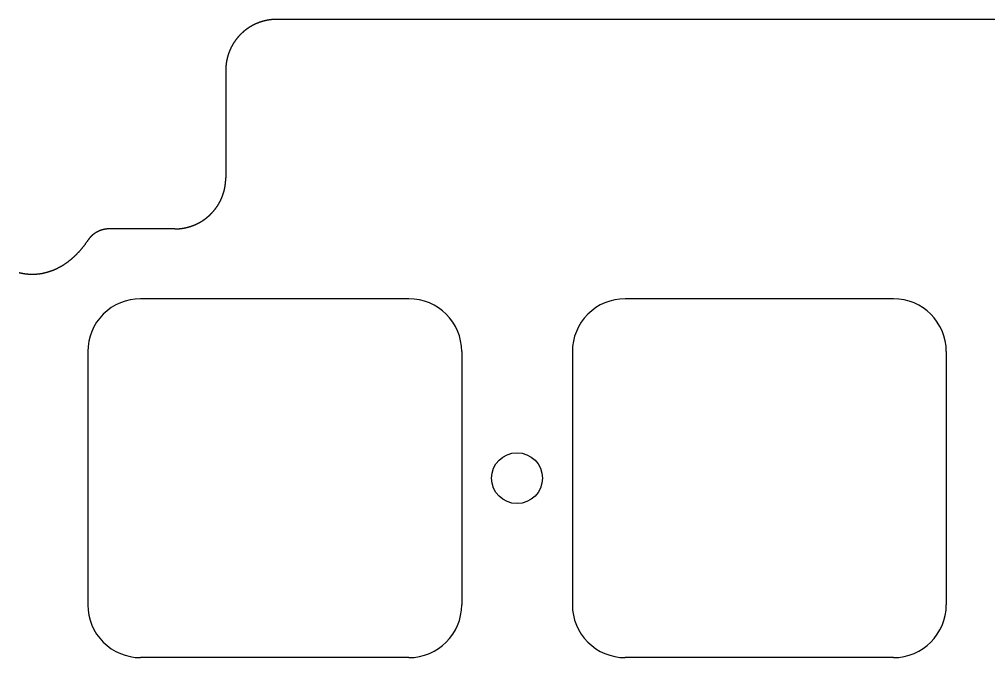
# Model space of a CAD drawing. Header units: millimetres. Extents: x -10 to 277, y -95 to 18.
# Drawn here: x 47.11 to 85.21, y -7.05 to 18.03 of the extents above; entities that cross this region are included whole.
import ezdxf

# ---------------------------------------------------------------- set-up
doc = ezdxf.new("R2010")
doc.units = ezdxf.units.MM
doc.header["$MEASUREMENT"] = 0
doc.layers.add('Edge.Cuts', color=53, linetype='CONTINUOUS')

msp = doc.modelspace()

# ---------------------------------------------------------------- linework, layer by layer
at = {"layer": 'Edge.Cuts', "linetype": 'Continuous'}
for p, q in [((56.555294, 17.910535), (56.543387, 17.906261)), ((56.567227, 17.914734), (56.555294, 17.910535)), ((56.579186, 17.918857), (56.567227, 17.914734)), ((56.591171, 17.922904), (56.579186, 17.918857)), ((56.603181, 17.926875), (56.591171, 17.922904)), ((56.615215, 17.930771), (56.603181, 17.926875)), ((56.627274, 17.93459), (56.615215, 17.930771)), ((56.639356, 17.938332), (56.627274, 17.93459)), ((56.651462, 17.941998), (56.639356, 17.938332)), ((56.66359, 17.945587), (56.651462, 17.941998)), ((56.675741, 17.9491), (56.66359, 17.945587)), ((56.687913, 17.952535), (56.675741, 17.9491)), ((56.700106, 17.955894), (56.687913, 17.952535)), ((56.71232, 17.959175), (56.700106, 17.955894)), ((56.724554, 17.962379), (56.71232, 17.959175)), ((56.736809, 17.965505), (56.724554, 17.962379)), ((56.749082, 17.968553), (56.736809, 17.965505)), ((56.761374, 17.971524), (56.749082, 17.968553)), ((56.773684, 17.974417), (56.761374, 17.971524)), ((56.786012, 17.977232), (56.773684, 17.974417)), ((56.798358, 17.979969), (56.786012, 17.977232)), ((56.81072, 17.982628), (56.798358, 17.979969)), ((56.823098, 17.985208), (56.81072, 17.982628)), ((56.835493, 17.98771), (56.823098, 17.985208)), ((56.847902, 17.990134), (56.835493, 17.98771)), ((56.860327, 17.992479), (56.847902, 17.990134)), ((56.872766, 17.994745), (56.860327, 17.992479)), ((56.885219, 17.996933), (56.872766, 17.994745)), ((56.897685, 17.999041), (56.885219, 17.996933)), ((56.910164, 18.001071), (56.897685, 17.999041)), ((56.922656, 18.003022), (56.910164, 18.001071)), ((56.93516, 18.004894), (56.922656, 18.003022)), ((56.947675, 18.006686), (56.93516, 18.004894)), ((56.960202, 18.0084), (56.947675, 18.006686)), ((56.972739, 18.010034), (56.960202, 18.0084)), ((56.985286, 18.011589), (56.972739, 18.010034)), ((56.997843, 18.013064), (56.985286, 18.011589)), ((57.010408, 18.01446), (56.997843, 18.013064)), ((57.022983, 18.015777), (57.010408, 18.01446)), ((57.035566, 18.017014), (57.022983, 18.015777)), ((57.048157, 18.018171), (57.035566, 18.017014)), ((57.060755, 18.019249), (57.048157, 18.018171)), ((57.07336, 18.020247), (57.060755, 18.019249)), ((57.085972, 18.021166), (57.07336, 18.020247)), ((57.09859, 18.022004), (57.085972, 18.021166)), ((57.111213, 18.022763), (57.09859, 18.022004)), ((57.123841, 18.023442), (57.111213, 18.022763)), ((57.136474, 18.024042), (57.123841, 18.023442)), ((57.149111, 18.024561), (57.136474, 18.024042)), ((57.161752, 18.025001), (57.149111, 18.024561)), ((57.174397, 18.02536), (57.161752, 18.025001)), ((57.187044, 18.02564), (57.174397, 18.02536)), ((57.199694, 18.02584), (57.187044, 18.02564)), ((57.212346, 18.02596), (57.199694, 18.02584)), ((57.225, 18.026), (57.212346, 18.02596)), ((209.475, 18.026), (57.225, 18.026)), ((55.904799, 17.528335), (55.900054, 17.524151)), ((55.909558, 17.532504), (55.904799, 17.528335)), ((55.914329, 17.536657), (55.909558, 17.532504)), ((55.919114, 17.540796), (55.914329, 17.536657)), ((55.923911, 17.544918), (55.919114, 17.540796)), ((55.928722, 17.549027), (55.923911, 17.544918)), ((55.933545, 17.553119), (55.928722, 17.549027)), ((55.938382, 17.557196), (55.933545, 17.553119)), ((55.94323, 17.561258), (55.938382, 17.557196)), ((55.948093, 17.565304), (55.94323, 17.561258)), ((55.952966, 17.569335), (55.948093, 17.565304)), ((55.957854, 17.573351), (55.952966, 17.569335)), ((55.962753, 17.57735), (55.957854, 17.573351)), ((55.967666, 17.581335), (55.962753, 17.57735)), ((55.97259, 17.585303), (55.967666, 17.581335)), ((55.977528, 17.589256), (55.97259, 17.585303)), ((55.982477, 17.593193), (55.977528, 17.589256)), ((55.98744, 17.597115), (55.982477, 17.593193)), ((55.992414, 17.601021), (55.98744, 17.597115)), ((55.997401, 17.604911), (55.992414, 17.601021)), ((56.002399, 17.608785), (55.997401, 17.604911)), ((56.007411, 17.612644), (56.002399, 17.608785)), ((56.012434, 17.616486), (56.007411, 17.612644)), ((56.017469, 17.620313), (56.012434, 17.616486)), ((56.022516, 17.624123), (56.017469, 17.620313)), ((56.027576, 17.627918), (56.022516, 17.624123)), ((56.032647, 17.631696), (56.027576, 17.627918)), ((56.037731, 17.635459), (56.032647, 17.631696)), ((56.042826, 17.639205), (56.037731, 17.635459)), ((56.047933, 17.642936), (56.042826, 17.639205)), ((56.053052, 17.64665), (56.047933, 17.642936)), ((56.058183, 17.650348), (56.053052, 17.64665)), ((56.063324, 17.654029), (56.058183, 17.650348)), ((56.068479, 17.657695), (56.063324, 17.654029)), ((56.073644, 17.661343), (56.068479, 17.657695)), ((56.078821, 17.664976), (56.073644, 17.661343)), ((56.084009, 17.668592), (56.078821, 17.664976)), ((56.089209, 17.672192), (56.084009, 17.668592)), ((56.09442, 17.675775), (56.089209, 17.672192)), ((56.099643, 17.679343), (56.09442, 17.675775)), ((56.104876, 17.682893), (56.099643, 17.679343)), ((56.110121, 17.686427), (56.104876, 17.682893)), ((56.115377, 17.689944), (56.110121, 17.686427)), ((56.120645, 17.693444), (56.115377, 17.689944)), ((56.125923, 17.696928), (56.120645, 17.693444)), ((56.131213, 17.700396), (56.125923, 17.696928)), ((56.136513, 17.703846), (56.131213, 17.700396)), ((56.141824, 17.70728), (56.136513, 17.703846)), ((56.147146, 17.710696), (56.141824, 17.70728)), ((56.152479, 17.714097), (56.147146, 17.710696)), ((56.157822, 17.71748), (56.152479, 17.714097)), ((56.163177, 17.720846), (56.157822, 17.71748)), ((56.168542, 17.724195), (56.163177, 17.720846)), ((56.173918, 17.727528), (56.168542, 17.724195)), ((56.179304, 17.730843), (56.173918, 17.727528)), ((56.184701, 17.734142), (56.179304, 17.730843)), ((56.190107, 17.737423), (56.184701, 17.734142)), ((56.195525, 17.740687), (56.190107, 17.737423)), ((56.200953, 17.743934), (56.195525, 17.740687)), ((56.206391, 17.747164), (56.200953, 17.743934)), ((56.211839, 17.750376), (56.206391, 17.747164)), ((56.217298, 17.753572), (56.211839, 17.750376)), ((56.222766, 17.75675), (56.217298, 17.753572)), ((56.228245, 17.759911), (56.222766, 17.75675)), ((56.233733, 17.763055), (56.228245, 17.759911)), ((56.239232, 17.766181), (56.233733, 17.763055)), ((56.24474, 17.76929), (56.239232, 17.766181)), ((56.250259, 17.772381), (56.24474, 17.76929)), ((56.255787, 17.775455), (56.250259, 17.772381)), ((56.261325, 17.778512), (56.255787, 17.775455)), ((56.266872, 17.78155), (56.261325, 17.778512)), ((56.272429, 17.784572), (56.266872, 17.78155)), ((56.277996, 17.787576), (56.272429, 17.784572)), ((56.283572, 17.790562), (56.277996, 17.787576)), ((56.289157, 17.79353), (56.283572, 17.790562)), ((56.294753, 17.796482), (56.289157, 17.79353)), ((56.300357, 17.799415), (56.294753, 17.796482)), ((56.30597, 17.80233), (56.300357, 17.799415)), ((56.311593, 17.805228), (56.30597, 17.80233)), ((56.317225, 17.808108), (56.311593, 17.805228)), ((56.322866, 17.81097), (56.317225, 17.808108)), ((56.328516, 17.813815), (56.322866, 17.81097)), ((56.334175, 17.816641), (56.328516, 17.813815)), ((56.339843, 17.81945), (56.334175, 17.816641)), ((56.34552, 17.82224), (56.339843, 17.81945)), ((56.351206, 17.825013), (56.34552, 17.82224)), ((56.3569, 17.827767), (56.351206, 17.825013)), ((56.362603, 17.830504), (56.3569, 17.827767)), ((56.368315, 17.833223), (56.362603, 17.830504)), ((56.374035, 17.835923), (56.368315, 17.833223)), ((56.379764, 17.838606), (56.374035, 17.835923)), ((56.385501, 17.84127), (56.379764, 17.838606)), ((56.391247, 17.843916), (56.385501, 17.84127)), ((56.397001, 17.846544), (56.391247, 17.843916)), ((56.402763, 17.849154), (56.397001, 17.846544)), ((56.408534, 17.851746), (56.402763, 17.849154)), ((56.414312, 17.854319), (56.408534, 17.851746)), ((56.420099, 17.856874), (56.414312, 17.854319)), ((56.425894, 17.859411), (56.420099, 17.856874)), ((56.431697, 17.861929), (56.425894, 17.859411)), ((56.437508, 17.864429), (56.431697, 17.861929)), ((56.443326, 17.866911), (56.437508, 17.864429)), ((56.449153, 17.869374), (56.443326, 17.866911)), ((56.454987, 17.871819), (56.449153, 17.869374)), ((56.460829, 17.874245), (56.454987, 17.871819)), ((56.472535, 17.879042), (56.460829, 17.874245)), ((56.484272, 17.883765), (56.472535, 17.879042)), ((56.496038, 17.888414), (56.484272, 17.883765)), ((56.507833, 17.892988), (56.496038, 17.888414)), ((56.519656, 17.897487), (56.507833, 17.892988)), ((56.531508, 17.901912), (56.519656, 17.897487)), ((56.543387, 17.906261), (56.531508, 17.901912)), ((55.569494, 17.148173), (55.562433, 17.137684)), ((55.576622, 17.158617), (55.569494, 17.148173)), ((55.583816, 17.169016), (55.576622, 17.158617)), ((55.591075, 17.179368), (55.583816, 17.169016)), ((55.598399, 17.189675), (55.591075, 17.179368)), ((55.605789, 17.199935), (55.598399, 17.189675)), ((55.613243, 17.210148), (55.605789, 17.199935)), ((55.620761, 17.220313), (55.613243, 17.210148)), ((55.628344, 17.230431), (55.620761, 17.220313)), ((55.63599, 17.2405), (55.628344, 17.230431)), ((55.6437, 17.250521), (55.63599, 17.2405)), ((55.651474, 17.260493), (55.6437, 17.250521)), ((55.65931, 17.270416), (55.651474, 17.260493)), ((55.667209, 17.280289), (55.65931, 17.270416)), ((55.67517, 17.290113), (55.667209, 17.280289)), ((55.683194, 17.299885), (55.67517, 17.290113)), ((55.691279, 17.309607), (55.683194, 17.299885)), ((55.699426, 17.319278), (55.691279, 17.309607)), ((55.707634, 17.328898), (55.699426, 17.319278)), ((55.715903, 17.338466), (55.707634, 17.328898)), ((55.724232, 17.347982), (55.715903, 17.338466)), ((55.732622, 17.357445), (55.724232, 17.347982)), ((55.741072, 17.366855), (55.732622, 17.357445)), ((55.749582, 17.376213), (55.741072, 17.366855)), ((55.758151, 17.385517), (55.749582, 17.376213)), ((55.76678, 17.394767), (55.758151, 17.385517)), ((55.775467, 17.403963), (55.76678, 17.394767)), ((55.784213, 17.413104), (55.775467, 17.403963)), ((55.793018, 17.422191), (55.784213, 17.413104)), ((55.80188, 17.431223), (55.793018, 17.422191)), ((55.8108, 17.4402), (55.80188, 17.431223)), ((55.812433, 17.441831), (55.8108, 17.4402)), ((55.816923, 17.446296), (55.812433, 17.441831)), ((55.821425, 17.450746), (55.816923, 17.446296)), ((55.825942, 17.455182), (55.821425, 17.450746)), ((55.830472, 17.459602), (55.825942, 17.455182)), ((55.835016, 17.464009), (55.830472, 17.459602)), ((55.839574, 17.4684), (55.835016, 17.464009)), ((55.844146, 17.472778), (55.839574, 17.4684)), ((55.84873, 17.47714), (55.844146, 17.472778)), ((55.853329, 17.481489), (55.84873, 17.47714)), ((55.857941, 17.485821), (55.853329, 17.481489)), ((55.862567, 17.49014), (55.857941, 17.485821)), ((55.867206, 17.494443), (55.862567, 17.49014)), ((55.871859, 17.498733), (55.867206, 17.494443)), ((55.876525, 17.503006), (55.871859, 17.498733)), ((55.881204, 17.507265), (55.876525, 17.503006)), ((55.885896, 17.511509), (55.881204, 17.507265)), ((55.890603, 17.515738), (55.885896, 17.511509)), ((55.895322, 17.519952), (55.890603, 17.515738)), ((55.900054, 17.524151), (55.895322, 17.519952)), ((55.368178, 16.769089), (55.365837, 16.763213)), ((55.370538, 16.774958), (55.368178, 16.769089)), ((55.372916, 16.78082), (55.370538, 16.774958)), ((55.375313, 16.786674), (55.372916, 16.78082)), ((55.377728, 16.79252), (55.375313, 16.786674)), ((55.382614, 16.80419), (55.377728, 16.79252)), ((55.387573, 16.815829), (55.382614, 16.80419)), ((55.392606, 16.827436), (55.387573, 16.815829)), ((55.397713, 16.83901), (55.392606, 16.827436)), ((55.402892, 16.850552), (55.397713, 16.83901)), ((55.408144, 16.862061), (55.402892, 16.850552)), ((55.413469, 16.873537), (55.408144, 16.862061)), ((55.418866, 16.884978), (55.413469, 16.873537)), ((55.424335, 16.896385), (55.418866, 16.884978)), ((55.429876, 16.907757), (55.424335, 16.896385)), ((55.435489, 16.919093), (55.429876, 16.907757)), ((55.441174, 16.930394), (55.435489, 16.919093)), ((55.446929, 16.941658), (55.441174, 16.930394)), ((55.452756, 16.952885), (55.446929, 16.941658)), ((55.458653, 16.964075), (55.452756, 16.952885)), ((55.464621, 16.975228), (55.458653, 16.964075)), ((55.47066, 16.986342), (55.464621, 16.975228)), ((55.476768, 16.997417), (55.47066, 16.986342)), ((55.482946, 17.008454), (55.476768, 16.997417)), ((55.489194, 17.019451), (55.482946, 17.008454)), ((55.49551, 17.030408), (55.489194, 17.019451)), ((55.501896, 17.041324), (55.49551, 17.030408)), ((55.508351, 17.0522), (55.501896, 17.041324)), ((55.514874, 17.063034), (55.508351, 17.0522)), ((55.521466, 17.073827), (55.514874, 17.063034)), ((55.528125, 17.084578), (55.521466, 17.073827)), ((55.534852, 17.095286), (55.528125, 17.084578)), ((55.541647, 17.105951), (55.534852, 17.095286)), ((55.548509, 17.116572), (55.541647, 17.105951)), ((55.555437, 17.12715), (55.548509, 17.116572)), ((55.562433, 17.137684), (55.555437, 17.12715)), ((55.257822, 16.386884), (55.256691, 16.380661)), ((55.258973, 16.393102), (55.257822, 16.386884)), ((55.260144, 16.399317), (55.258973, 16.393102)), ((55.261334, 16.405528), (55.260144, 16.399317)), ((55.262544, 16.411735), (55.261334, 16.405528)), ((55.263774, 16.417938), (55.262544, 16.411735)), ((55.265023, 16.424138), (55.263774, 16.417938)), ((55.266292, 16.430333), (55.265023, 16.424138)), ((55.267581, 16.436525), (55.266292, 16.430333)), ((55.268889, 16.442712), (55.267581, 16.436525)), ((55.270216, 16.448896), (55.268889, 16.442712)), ((55.271564, 16.455075), (55.270216, 16.448896)), ((55.27293, 16.46125), (55.271564, 16.455075)), ((55.274317, 16.46742), (55.27293, 16.46125)), ((55.275723, 16.473587), (55.274317, 16.46742)), ((55.277148, 16.479748), (55.275723, 16.473587)), ((55.278593, 16.485906), (55.277148, 16.479748)), ((55.280057, 16.492058), (55.278593, 16.485906)), ((55.281541, 16.498207), (55.280057, 16.492058)), ((55.283044, 16.50435), (55.281541, 16.498207)), ((55.284567, 16.510489), (55.283044, 16.50435)), ((55.286109, 16.516622), (55.284567, 16.510489)), ((55.28767, 16.522751), (55.286109, 16.516622)), ((55.289251, 16.528875), (55.28767, 16.522751)), ((55.290851, 16.534995), (55.289251, 16.528875)), ((55.292471, 16.541108), (55.290851, 16.534995)), ((55.29411, 16.547217), (55.292471, 16.541108)), ((55.295768, 16.553321), (55.29411, 16.547217)), ((55.297446, 16.55942), (55.295768, 16.553321)), ((55.299142, 16.565512), (55.297446, 16.55942)), ((55.300859, 16.5716), (55.299142, 16.565512)), ((55.302594, 16.577683), (55.300859, 16.5716)), ((55.304349, 16.58376), (55.302594, 16.577683)), ((55.306122, 16.589831), (55.304349, 16.58376)), ((55.307915, 16.595897), (55.306122, 16.589831)), ((55.309728, 16.601957), (55.307915, 16.595897)), ((55.311559, 16.608011), (55.309728, 16.601957)), ((55.31341, 16.61406), (55.311559, 16.608011)), ((55.315279, 16.620103), (55.31341, 16.61406)), ((55.317168, 16.626139), (55.315279, 16.620103)), ((55.319076, 16.63217), (55.317168, 16.626139)), ((55.321003, 16.638195), (55.319076, 16.63217)), ((55.322949, 16.644214), (55.321003, 16.638195)), ((55.324914, 16.650226), (55.322949, 16.644214)), ((55.326898, 16.656232), (55.324914, 16.650226)), ((55.328901, 16.662232), (55.326898, 16.656232)), ((55.330923, 16.668226), (55.328901, 16.662232)), ((55.332964, 16.674213), (55.330923, 16.668226)), ((55.335024, 16.680194), (55.332964, 16.674213)), ((55.337102, 16.686168), (55.335024, 16.680194)), ((55.3392, 16.692136), (55.337102, 16.686168)), ((55.341316, 16.698097), (55.3392, 16.692136)), ((55.343452, 16.704052), (55.341316, 16.698097)), ((55.345606, 16.709999), (55.343452, 16.704052)), ((55.347779, 16.71594), (55.345606, 16.709999)), ((55.349971, 16.721874), (55.347779, 16.71594)), ((55.352181, 16.727801), (55.349971, 16.721874)), ((55.35441, 16.733721), (55.352181, 16.727801)), ((55.356658, 16.739633), (55.35441, 16.733721)), ((55.358925, 16.745539), (55.356658, 16.739633)), ((55.36121, 16.751438), (55.358925, 16.745539)), ((55.363514, 16.757329), (55.36121, 16.751438)), ((55.365837, 16.763213), (55.363514, 16.757329)), ((55.225001, 16.028309), (55.225, 16.026)), ((55.225, 16.026), (55.225, 11.7946)), ((55.225019, 16.03464), (55.225001, 16.028309)), ((55.225056, 16.040969), (55.225019, 16.03464)), ((55.225113, 16.047299), (55.225056, 16.040969)), ((55.225191, 16.053627), (55.225113, 16.047299)), ((55.225288, 16.059957), (55.225191, 16.053627)), ((55.225405, 16.066284), (55.225288, 16.059957)), ((55.225543, 16.072612), (55.225405, 16.066284)), ((55.2257, 16.078937), (55.225543, 16.072612)), ((55.225877, 16.085264), (55.2257, 16.078937)), ((55.226075, 16.091588), (55.225877, 16.085264)), ((55.226292, 16.097912), (55.226075, 16.091588)), ((55.226529, 16.104235), (55.226292, 16.097912)), ((55.226787, 16.110557), (55.226529, 16.104235)), ((55.227064, 16.116877), (55.226787, 16.110557)), ((55.227361, 16.123198), (55.227064, 16.116877)), ((55.227678, 16.129516), (55.227361, 16.123198)), ((55.228016, 16.135834), (55.227678, 16.129516)), ((55.228373, 16.14215), (55.228016, 16.135834)), ((55.22875, 16.148465), (55.228373, 16.14215)), ((55.229147, 16.154778), (55.22875, 16.148465)), ((55.229564, 16.161091), (55.229147, 16.154778)), ((55.230001, 16.1674), (55.229564, 16.161091)), ((55.230458, 16.17371), (55.230001, 16.1674)), ((55.230935, 16.180017), (55.230458, 16.17371)), ((55.231432, 16.186323), (55.230935, 16.180017)), ((55.231949, 16.192627), (55.231432, 16.186323)), ((55.232485, 16.19893), (55.231949, 16.192627)), ((55.233042, 16.205229), (55.232485, 16.19893)), ((55.233619, 16.211528), (55.233042, 16.205229)), ((55.234215, 16.217824), (55.233619, 16.211528)), ((55.234831, 16.224119), (55.234215, 16.217824)), ((55.235468, 16.230411), (55.234831, 16.224119)), ((55.236124, 16.236702), (55.235468, 16.230411)), ((55.2368, 16.24299), (55.236124, 16.236702)), ((55.237496, 16.249276), (55.2368, 16.24299)), ((55.238212, 16.255559), (55.237496, 16.249276)), ((55.238947, 16.261841), (55.238212, 16.255559)), ((55.239703, 16.26812), (55.238947, 16.261841)), ((55.240478, 16.274397), (55.239703, 16.26812)), ((55.241274, 16.28067), (55.240478, 16.274397)), ((55.242089, 16.286942), (55.241274, 16.28067)), ((55.242924, 16.29321), (55.242089, 16.286942)), ((55.243779, 16.299477), (55.242924, 16.29321)), ((55.244653, 16.305739), (55.243779, 16.299477)), ((55.245548, 16.312), (55.244653, 16.305739)), ((55.246462, 16.318257), (55.245548, 16.312)), ((55.247396, 16.324512), (55.246462, 16.318257)), ((55.248349, 16.330764), (55.247396, 16.324512)), ((55.249323, 16.337013), (55.248349, 16.330764)), ((55.250316, 16.343258), (55.249323, 16.337013)), ((55.251329, 16.3495), (55.250316, 16.343258)), ((55.252362, 16.355739), (55.251329, 16.3495)), ((55.253415, 16.361975), (55.252362, 16.355739)), ((55.254487, 16.368207), (55.253415, 16.361975)), ((55.255579, 16.374436), (55.254487, 16.368207)), ((55.256691, 16.380661), (55.255579, 16.374436)), ((55.191027, 11.427498), (55.192178, 11.433716)), ((55.192178, 11.433716), (55.193309, 11.439939)), ((55.193309, 11.439939), (55.194421, 11.446164)), ((55.194421, 11.446164), (55.195513, 11.452393)), ((55.195513, 11.452393), (55.196585, 11.458625)), ((55.196585, 11.458625), (55.197638, 11.464861)), ((55.197638, 11.464861), (55.198671, 11.4711)), ((55.198671, 11.4711), (55.199684, 11.477342)), ((55.199684, 11.477342), (55.200677, 11.483587)), ((55.200677, 11.483587), (55.201651, 11.489836)), ((55.201651, 11.489836), (55.202604, 11.496088)), ((55.202604, 11.496088), (55.203538, 11.502343)), ((55.203538, 11.502343), (55.204452, 11.5086)), ((55.204452, 11.5086), (55.205347, 11.514861)), ((55.205347, 11.514861), (55.206221, 11.521123)), ((55.206221, 11.521123), (55.207076, 11.52739)), ((55.207076, 11.52739), (55.207911, 11.533658)), ((55.207911, 11.533658), (55.208726, 11.53993)), ((55.208726, 11.53993), (55.209522, 11.546203)), ((55.209522, 11.546203), (55.210297, 11.55248)), ((55.210297, 11.55248), (55.211053, 11.558759)), ((55.211053, 11.558759), (55.211788, 11.565041)), ((55.211788, 11.565041), (55.212504, 11.571324)), ((55.212504, 11.571324), (55.2132, 11.57761)), ((55.2132, 11.57761), (55.213876, 11.583898)), ((55.213876, 11.583898), (55.214532, 11.590189)), ((55.214532, 11.590189), (55.215169, 11.596481)), ((55.215169, 11.596481), (55.215785, 11.602776)), ((55.215785, 11.602776), (55.216381, 11.609072)), ((55.216381, 11.609072), (55.216958, 11.615371)), ((55.216958, 11.615371), (55.217515, 11.62167)), ((55.217515, 11.62167), (55.218051, 11.627973)), ((55.218051, 11.627973), (55.218568, 11.634277)), ((55.218568, 11.634277), (55.219065, 11.640583)), ((55.219065, 11.640583), (55.219542, 11.64689)), ((55.219542, 11.64689), (55.219999, 11.6532)), ((55.219999, 11.6532), (55.220436, 11.659509)), ((55.220436, 11.659509), (55.220853, 11.665822)), ((55.220853, 11.665822), (55.22125, 11.672135)), ((55.22125, 11.672135), (55.221627, 11.67845)), ((55.221627, 11.67845), (55.221984, 11.684766)), ((55.221984, 11.684766), (55.222322, 11.691084)), ((55.222322, 11.691084), (55.222639, 11.697402)), ((55.222639, 11.697402), (55.222936, 11.703723)), ((55.222936, 11.703723), (55.223213, 11.710043)), ((55.223213, 11.710043), (55.223471, 11.716365)), ((55.223471, 11.716365), (55.223708, 11.722688)), ((55.223708, 11.722688), (55.223925, 11.729012)), ((55.223925, 11.729012), (55.224123, 11.735336)), ((55.224123, 11.735336), (55.2243, 11.741663)), ((55.2243, 11.741663), (55.224457, 11.747988)), ((55.224457, 11.747988), (55.224595, 11.754316)), ((55.224595, 11.754316), (55.224712, 11.760643)), ((55.224712, 11.760643), (55.224809, 11.766973)), ((55.224809, 11.766973), (55.224887, 11.773301)), ((55.224887, 11.773301), (55.224944, 11.779631)), ((55.224944, 11.779631), (55.224981, 11.78596)), ((55.224981, 11.78596), (55.224999, 11.792292)), ((55.224999, 11.792292), (55.225, 11.7946)), ((55.079462, 11.045642), (55.081822, 11.051511)), ((55.081822, 11.051511), (55.084163, 11.057387)), ((55.084163, 11.057387), (55.086486, 11.063271)), ((55.086486, 11.063271), (55.08879, 11.069162)), ((55.08879, 11.069162), (55.091075, 11.075061)), ((55.091075, 11.075061), (55.093342, 11.080967)), ((55.093342, 11.080967), (55.09559, 11.086879)), ((55.09559, 11.086879), (55.097819, 11.092799)), ((55.097819, 11.092799), (55.100029, 11.098726)), ((55.100029, 11.098726), (55.102221, 11.10466)), ((55.102221, 11.10466), (55.104394, 11.110601)), ((55.104394, 11.110601), (55.106548, 11.116548)), ((55.106548, 11.116548), (55.108684, 11.122503)), ((55.108684, 11.122503), (55.1108, 11.128464)), ((55.1108, 11.128464), (55.112898, 11.134432)), ((55.112898, 11.134432), (55.114976, 11.140406)), ((55.114976, 11.140406), (55.117036, 11.146387)), ((55.117036, 11.146387), (55.119077, 11.152374)), ((55.119077, 11.152374), (55.121099, 11.158368)), ((55.121099, 11.158368), (55.123102, 11.164368)), ((55.123102, 11.164368), (55.125086, 11.170374)), ((55.125086, 11.170374), (55.127051, 11.176386)), ((55.127051, 11.176386), (55.128997, 11.182405)), ((55.128997, 11.182405), (55.130924, 11.18843)), ((55.130924, 11.18843), (55.132832, 11.194461)), ((55.132832, 11.194461), (55.134721, 11.200497)), ((55.134721, 11.200497), (55.13659, 11.20654)), ((55.13659, 11.20654), (55.138441, 11.212589)), ((55.138441, 11.212589), (55.140272, 11.218643)), ((55.140272, 11.218643), (55.142085, 11.224703)), ((55.142085, 11.224703), (55.143878, 11.230769)), ((55.143878, 11.230769), (55.145651, 11.23684)), ((55.145651, 11.23684), (55.147406, 11.242917)), ((55.147406, 11.242917), (55.149141, 11.249)), ((55.149141, 11.249), (55.150858, 11.255088)), ((55.150858, 11.255088), (55.152554, 11.26118)), ((55.152554, 11.26118), (55.154232, 11.267279)), ((55.154232, 11.267279), (55.15589, 11.273383)), ((55.15589, 11.273383), (55.157529, 11.279492)), ((55.157529, 11.279492), (55.159149, 11.285605)), ((55.159149, 11.285605), (55.160749, 11.291725)), ((55.160749, 11.291725), (55.16233, 11.297849)), ((55.16233, 11.297849), (55.163891, 11.303978)), ((55.163891, 11.303978), (55.165433, 11.310111)), ((55.165433, 11.310111), (55.166956, 11.31625)), ((55.166956, 11.31625), (55.168459, 11.322393)), ((55.168459, 11.322393), (55.169943, 11.328542)), ((55.169943, 11.328542), (55.171407, 11.334694)), ((55.171407, 11.334694), (55.172852, 11.340852)), ((55.172852, 11.340852), (55.174277, 11.347013)), ((55.174277, 11.347013), (55.175683, 11.35318)), ((55.175683, 11.35318), (55.17707, 11.35935)), ((55.17707, 11.35935), (55.178436, 11.365525)), ((55.178436, 11.365525), (55.179784, 11.371704)), ((55.179784, 11.371704), (55.181111, 11.377888)), ((55.181111, 11.377888), (55.182419, 11.384075)), ((55.182419, 11.384075), (55.183708, 11.390267)), ((55.183708, 11.390267), (55.184977, 11.396462)), ((55.184977, 11.396462), (55.186226, 11.402662)), ((55.186226, 11.402662), (55.187456, 11.408865)), ((55.187456, 11.408865), (55.188666, 11.415072)), ((55.188666, 11.415072), (55.189856, 11.421283)), ((55.189856, 11.421283), (55.191027, 11.427498)), ((54.873378, 10.661983), (54.880506, 10.672427)), ((54.880506, 10.672427), (54.887567, 10.682916)), ((54.887567, 10.682916), (54.894563, 10.69345)), ((54.894563, 10.69345), (54.901491, 10.704028)), ((54.901491, 10.704028), (54.908353, 10.714649)), ((54.908353, 10.714649), (54.915148, 10.725314)), ((54.915148, 10.725314), (54.921875, 10.736022)), ((54.921875, 10.736022), (54.928534, 10.746773)), ((54.928534, 10.746773), (54.935126, 10.757566)), ((54.935126, 10.757566), (54.941649, 10.7684)), ((54.941649, 10.7684), (54.948104, 10.779276)), ((54.948104, 10.779276), (54.95449, 10.790192)), ((54.95449, 10.790192), (54.960806, 10.801149)), ((54.960806, 10.801149), (54.967054, 10.812146)), ((54.967054, 10.812146), (54.973232, 10.823183)), ((54.973232, 10.823183), (54.97934, 10.834258)), ((54.97934, 10.834258), (54.985379, 10.845372)), ((54.985379, 10.845372), (54.991347, 10.856525)), ((54.991347, 10.856525), (54.997244, 10.867715)), ((54.997244, 10.867715), (55.003071, 10.878942)), ((55.003071, 10.878942), (55.008826, 10.890206)), ((55.008826, 10.890206), (55.014511, 10.901507)), ((55.014511, 10.901507), (55.020124, 10.912843)), ((55.020124, 10.912843), (55.025665, 10.924215)), ((55.025665, 10.924215), (55.031134, 10.935622)), ((55.031134, 10.935622), (55.036531, 10.947063)), ((55.036531, 10.947063), (55.041856, 10.958539)), ((55.041856, 10.958539), (55.047108, 10.970048)), ((55.047108, 10.970048), (55.052287, 10.98159)), ((55.052287, 10.98159), (55.057394, 10.993164)), ((55.057394, 10.993164), (55.062427, 11.004771)), ((55.062427, 11.004771), (55.067386, 11.01641)), ((55.067386, 11.01641), (55.072272, 11.02808)), ((55.072272, 11.02808), (55.074687, 11.033926)), ((55.074687, 11.033926), (55.077084, 11.03978)), ((55.077084, 11.03978), (55.079462, 11.045642)), ((54.535671, 10.283943), (54.540442, 10.288096)), ((54.540442, 10.288096), (54.545201, 10.292265)), ((54.545201, 10.292265), (54.549946, 10.296449)), ((54.549946, 10.296449), (54.554678, 10.300648)), ((54.554678, 10.300648), (54.559397, 10.304862)), ((54.559397, 10.304862), (54.564104, 10.309091)), ((54.564104, 10.309091), (54.568796, 10.313335)), ((54.568796, 10.313335), (54.573475, 10.317594)), ((54.573475, 10.317594), (54.578141, 10.321867)), ((54.578141, 10.321867), (54.582794, 10.326157)), ((54.582794, 10.326157), (54.587433, 10.33046)), ((54.587433, 10.33046), (54.592059, 10.334779)), ((54.592059, 10.334779), (54.596671, 10.339111)), ((54.596671, 10.339111), (54.60127, 10.34346)), ((54.60127, 10.34346), (54.605854, 10.347822)), ((54.605854, 10.347822), (54.610426, 10.3522)), ((54.610426, 10.3522), (54.614984, 10.356591)), ((54.614984, 10.356591), (54.619528, 10.360998)), ((54.619528, 10.360998), (54.624058, 10.365418)), ((54.624058, 10.365418), (54.628575, 10.369854)), ((54.628575, 10.369854), (54.633077, 10.374304)), ((54.633077, 10.374304), (54.637567, 10.378769)), ((54.637567, 10.378769), (54.6392, 10.3804)), ((54.6392, 10.3804), (54.64812, 10.389377)), ((54.64812, 10.389377), (54.656982, 10.398409)), ((54.656982, 10.398409), (54.665787, 10.407496)), ((54.665787, 10.407496), (54.674533, 10.416637)), ((54.674533, 10.416637), (54.68322, 10.425833)), ((54.68322, 10.425833), (54.691849, 10.435083)), ((54.691849, 10.435083), (54.700418, 10.444387)), ((54.700418, 10.444387), (54.708928, 10.453745)), ((54.708928, 10.453745), (54.717378, 10.463155)), ((54.717378, 10.463155), (54.725768, 10.472618)), ((54.725768, 10.472618), (54.734097, 10.482134)), ((54.734097, 10.482134), (54.742366, 10.491702)), ((54.742366, 10.491702), (54.750574, 10.501322)), ((54.750574, 10.501322), (54.758721, 10.510993)), ((54.758721, 10.510993), (54.766806, 10.520715)), ((54.766806, 10.520715), (54.77483, 10.530487)), ((54.77483, 10.530487), (54.782791, 10.540311)), ((54.782791, 10.540311), (54.79069, 10.550184)), ((54.79069, 10.550184), (54.798526, 10.560107)), ((54.798526, 10.560107), (54.8063, 10.570079)), ((54.8063, 10.570079), (54.81401, 10.5801)), ((54.81401, 10.5801), (54.821656, 10.590169)), ((54.821656, 10.590169), (54.829239, 10.600287)), ((54.829239, 10.600287), (54.836757, 10.610452)), ((54.836757, 10.610452), (54.844211, 10.620665)), ((54.844211, 10.620665), (54.851601, 10.630925)), ((54.851601, 10.630925), (54.858925, 10.641232)), ((54.858925, 10.641232), (54.866184, 10.651584)), ((54.866184, 10.651584), (54.873378, 10.661983)), ((53.882773, 9.905866), (53.894706, 9.910065)), ((53.894706, 9.910065), (53.906613, 9.914339)), ((53.906613, 9.914339), (53.918492, 9.918688)), ((53.918492, 9.918688), (53.930344, 9.923113)), ((53.930344, 9.923113), (53.942167, 9.927612)), ((53.942167, 9.927612), (53.953962, 9.932186)), ((53.953962, 9.932186), (53.965728, 9.936835)), ((53.965728, 9.936835), (53.977465, 9.941558)), ((53.977465, 9.941558), (53.989171, 9.946355)), ((53.989171, 9.946355), (53.995013, 9.948781)), ((53.995013, 9.948781), (54.000847, 9.951226)), ((54.000847, 9.951226), (54.006674, 9.953689)), ((54.006674, 9.953689), (54.012492, 9.956171)), ((54.012492, 9.956171), (54.018303, 9.958671)), ((54.018303, 9.958671), (54.024106, 9.961189)), ((54.024106, 9.961189), (54.029901, 9.963726)), ((54.029901, 9.963726), (54.035688, 9.966281)), ((54.035688, 9.966281), (54.041466, 9.968854)), ((54.041466, 9.968854), (54.047237, 9.971446)), ((54.047237, 9.971446), (54.052999, 9.974056)), ((54.052999, 9.974056), (54.058753, 9.976684)), ((54.058753, 9.976684), (54.064499, 9.97933)), ((54.064499, 9.97933), (54.070236, 9.981994)), ((54.070236, 9.981994), (54.075965, 9.984677)), ((54.075965, 9.984677), (54.081685, 9.987377)), ((54.081685, 9.987377), (54.087397, 9.990096)), ((54.087397, 9.990096), (54.0931, 9.992833)), ((54.0931, 9.992833), (54.098794, 9.995587)), ((54.098794, 9.995587), (54.10448, 9.99836)), ((54.10448, 9.99836), (54.110157, 10.00115)), ((54.110157, 10.00115), (54.115825, 10.003959)), ((54.115825, 10.003959), (54.121484, 10.006785)), ((54.121484, 10.006785), (54.127134, 10.00963)), ((54.127134, 10.00963), (54.132775, 10.012492)), ((54.132775, 10.012492), (54.138407, 10.015372)), ((54.138407, 10.015372), (54.14403, 10.01827)), ((54.14403, 10.01827), (54.149643, 10.021185)), ((54.149643, 10.021185), (54.155247, 10.024118)), ((54.155247, 10.024118), (54.160843, 10.02707)), ((54.160843, 10.02707), (54.166428, 10.030038)), ((54.166428, 10.030038), (54.172004, 10.033024)), ((54.172004, 10.033024), (54.177571, 10.036028)), ((54.177571, 10.036028), (54.183128, 10.03905)), ((54.183128, 10.03905), (54.188675, 10.042088)), ((54.188675, 10.042088), (54.194213, 10.045145)), ((54.194213, 10.045145), (54.199741, 10.048219)), ((54.199741, 10.048219), (54.20526, 10.05131)), ((54.20526, 10.05131), (54.210768, 10.054419)), ((54.210768, 10.054419), (54.216267, 10.057545)), ((54.216267, 10.057545), (54.221755, 10.060689)), ((54.221755, 10.060689), (54.227234, 10.06385)), ((54.227234, 10.06385), (54.232702, 10.067028)), ((54.232702, 10.067028), (54.238161, 10.070224)), ((54.238161, 10.070224), (54.243609, 10.073436)), ((54.243609, 10.073436), (54.249047, 10.076666)), ((54.249047, 10.076666), (54.254475, 10.079913)), ((54.254475, 10.079913), (54.259893, 10.083177)), ((54.259893, 10.083177), (54.265299, 10.086458)), ((54.265299, 10.086458), (54.270696, 10.089757)), ((54.270696, 10.089757), (54.276082, 10.093072)), ((54.276082, 10.093072), (54.281458, 10.096405)), ((54.281458, 10.096405), (54.286823, 10.099754)), ((54.286823, 10.099754), (54.292178, 10.10312)), ((54.292178, 10.10312), (54.297521, 10.106503)), ((54.297521, 10.106503), (54.302854, 10.109904)), ((54.302854, 10.109904), (54.308176, 10.11332)), ((54.308176, 10.11332), (54.313487, 10.116754)), ((54.313487, 10.116754), (54.318787, 10.120204)), ((54.318787, 10.120204), (54.324077, 10.123672)), ((54.324077, 10.123672), (54.329355, 10.127156)), ((54.329355, 10.127156), (54.334623, 10.130656)), ((54.334623, 10.130656), (54.339879, 10.134173)), ((54.339879, 10.134173), (54.345124, 10.137707)), ((54.345124, 10.137707), (54.350357, 10.141257)), ((54.350357, 10.141257), (54.35558, 10.144825)), ((54.35558, 10.144825), (54.360791, 10.148408)), ((54.360791, 10.148408), (54.365991, 10.152008)), ((54.365991, 10.152008), (54.371179, 10.155624)), ((54.371179, 10.155624), (54.376356, 10.159257)), ((54.376356, 10.159257), (54.381521, 10.162905)), ((54.381521, 10.162905), (54.386676, 10.166571)), ((54.386676, 10.166571), (54.391817, 10.170252)), ((54.391817, 10.170252), (54.396948, 10.17395)), ((54.396948, 10.17395), (54.402067, 10.177664)), ((54.402067, 10.177664), (54.407174, 10.181395)), ((54.407174, 10.181395), (54.412269, 10.185141)), ((54.412269, 10.185141), (54.417353, 10.188904)), ((54.417353, 10.188904), (54.422424, 10.192682)), ((54.422424, 10.192682), (54.427484, 10.196477)), ((54.427484, 10.196477), (54.432531, 10.200287)), ((54.432531, 10.200287), (54.437566, 10.204114)), ((54.437566, 10.204114), (54.442589, 10.207956)), ((54.442589, 10.207956), (54.447601, 10.211815)), ((54.447601, 10.211815), (54.452599, 10.215689)), ((54.452599, 10.215689), (54.457586, 10.219579)), ((54.457586, 10.219579), (54.46256, 10.223485)), ((54.46256, 10.223485), (54.467523, 10.227407)), ((54.467523, 10.227407), (54.472472, 10.231344)), ((54.472472, 10.231344), (54.47741, 10.235297)), ((54.47741, 10.235297), (54.482334, 10.239265)), ((54.482334, 10.239265), (54.487247, 10.24325)), ((54.487247, 10.24325), (54.492146, 10.247249)), ((54.492146, 10.247249), (54.497034, 10.251265)), ((54.497034, 10.251265), (54.501907, 10.255296)), ((54.501907, 10.255296), (54.50677, 10.259342)), ((54.50677, 10.259342), (54.511618, 10.263404)), ((54.511618, 10.263404), (54.516455, 10.267481)), ((54.516455, 10.267481), (54.521278, 10.271573)), ((54.521278, 10.271573), (54.526089, 10.275682)), ((54.526089, 10.275682), (54.530886, 10.279804)), ((54.530886, 10.279804), (54.535671, 10.283943)), ((49.95888, 9.525469), (49.95562, 9.522411)), ((49.962155, 9.528514), (49.95888, 9.525469)), ((49.965443, 9.531542), (49.962155, 9.528514)), ((49.968745, 9.534558), (49.965443, 9.531542)), ((49.97206, 9.537557), (49.968745, 9.534558)), ((49.975389, 9.540542), (49.97206, 9.537557)), ((49.978731, 9.543512), (49.975389, 9.540542)), ((49.982086, 9.546468), (49.978731, 9.543512)), ((49.985455, 9.549408), (49.982086, 9.546468)), ((49.988837, 9.552333), (49.985455, 9.549408)), ((49.992232, 9.555243), (49.988837, 9.552333)), ((49.99564, 9.558138), (49.992232, 9.555243)), ((49.999061, 9.561018), (49.99564, 9.558138)), ((50.002495, 9.563882), (49.999061, 9.561018)), ((50.005942, 9.566731), (50.002495, 9.563882)), ((50.009401, 9.569565), (50.005942, 9.566731)), ((50.012873, 9.572383), (50.009401, 9.569565)), ((50.016359, 9.575186), (50.012873, 9.572383)), ((50.019856, 9.577973), (50.016359, 9.575186)), ((50.023366, 9.580745), (50.019856, 9.577973)), ((50.026889, 9.5835), (50.023366, 9.580745)), ((50.030424, 9.586241), (50.026889, 9.5835)), ((50.033971, 9.588965), (50.030424, 9.586241)), ((50.03753, 9.591674), (50.033971, 9.588965)), ((50.041102, 9.594366), (50.03753, 9.591674)), ((50.044685, 9.597043), (50.041102, 9.594366)), ((50.048281, 9.599704), (50.044685, 9.597043)), ((50.051889, 9.602349), (50.048281, 9.599704)), ((50.055508, 9.604977), (50.051889, 9.602349)), ((50.059139, 9.607589), (50.055508, 9.604977)), ((50.062782, 9.610185), (50.059139, 9.607589)), ((50.066437, 9.612766), (50.062782, 9.610185)), ((50.070103, 9.615329), (50.066437, 9.612766)), ((50.073781, 9.617876), (50.070103, 9.615329)), ((50.077469, 9.620407), (50.073781, 9.617876)), ((50.08117, 9.622921), (50.077469, 9.620407)), ((50.084882, 9.625419), (50.08117, 9.622921)), ((50.088605, 9.6279), (50.084882, 9.625419)), ((50.092338, 9.630365), (50.088605, 9.6279)), ((50.096083, 9.632813), (50.092338, 9.630365)), ((50.099839, 9.635244), (50.096083, 9.632813)), ((50.103606, 9.637658), (50.099839, 9.635244)), ((50.107384, 9.640055), (50.103606, 9.637658)), ((50.111172, 9.642436), (50.107384, 9.640055)), ((50.114971, 9.6448), (50.111172, 9.642436)), ((50.118781, 9.647146), (50.114971, 9.6448)), ((50.122601, 9.649476), (50.118781, 9.647146)), ((50.126431, 9.651789), (50.122601, 9.649476)), ((50.130272, 9.654084), (50.126431, 9.651789)), ((50.134123, 9.656362), (50.130272, 9.654084)), ((50.137984, 9.658623), (50.134123, 9.656362)), ((50.141855, 9.660867), (50.137984, 9.658623)), ((50.145736, 9.663093), (50.141855, 9.660867)), ((50.149628, 9.665302), (50.145736, 9.663093)), ((50.153529, 9.667494), (50.149628, 9.665302)), ((50.157439, 9.669668), (50.153529, 9.667494)), ((50.16136, 9.671825), (50.157439, 9.669668)), ((50.16529, 9.673964), (50.16136, 9.671825)), ((50.169229, 9.676085), (50.16529, 9.673964)), ((50.177137, 9.680275), (50.169229, 9.676085)), ((50.185081, 9.684395), (50.177137, 9.680275)), ((50.193062, 9.688443), (50.185081, 9.684395)), ((50.201078, 9.692419), (50.193062, 9.688443)), ((50.209129, 9.696323), (50.201078, 9.692419)), ((50.217215, 9.700156), (50.209129, 9.696323)), ((50.225335, 9.703915), (50.217215, 9.700156)), ((50.233487, 9.707602), (50.225335, 9.703915)), ((50.241672, 9.711216), (50.233487, 9.707602)), ((50.249889, 9.714756), (50.241672, 9.711216)), ((50.258136, 9.718222), (50.249889, 9.714756)), ((50.266414, 9.721615), (50.258136, 9.718222)), ((50.274721, 9.724933), (50.266414, 9.721615)), ((50.283057, 9.728176), (50.274721, 9.724933)), ((50.291422, 9.731345), (50.283057, 9.728176)), ((50.299814, 9.734439), (50.291422, 9.731345)), ((50.308233, 9.737457), (50.299814, 9.734439)), ((50.316678, 9.7404), (50.308233, 9.737457)), ((50.325148, 9.743267), (50.316678, 9.7404)), ((50.333644, 9.746058), (50.325148, 9.743267)), ((50.342163, 9.748772), (50.333644, 9.746058)), ((50.350706, 9.75141), (50.342163, 9.748772)), ((50.359272, 9.753972), (50.350706, 9.75141)), ((50.36786, 9.756457), (50.359272, 9.753972)), ((50.376469, 9.758865), (50.36786, 9.756457)), ((50.385099, 9.761195), (50.376469, 9.758865)), ((50.393749, 9.763448), (50.385099, 9.761195)), ((50.402419, 9.765624), (50.393749, 9.763448)), ((50.411107, 9.767721), (50.402419, 9.765624)), ((50.419813, 9.769741), (50.411107, 9.767721)), ((50.428537, 9.771683), (50.419813, 9.769741)), ((50.437278, 9.773547), (50.428537, 9.771683)), ((50.446035, 9.775332), (50.437278, 9.773547)), ((50.454807, 9.777039), (50.446035, 9.775332)), ((50.463594, 9.778668), (50.454807, 9.777039)), ((50.472395, 9.780218), (50.463594, 9.778668)), ((50.48121, 9.781689), (50.472395, 9.780218)), ((50.490038, 9.783081), (50.48121, 9.781689)), ((50.498878, 9.784394), (50.490038, 9.783081)), ((50.507729, 9.785628), (50.498878, 9.784394)), ((50.516592, 9.786783), (50.507729, 9.785628)), ((50.525465, 9.787858), (50.516592, 9.786783)), ((50.534348, 9.788854), (50.525465, 9.787858)), ((50.543241, 9.789771), (50.534348, 9.788854)), ((50.552142, 9.790609), (50.543241, 9.789771)), ((50.561051, 9.791366), (50.552142, 9.790609)), ((50.569967, 9.792045), (50.561051, 9.791366)), ((50.578891, 9.792643), (50.569967, 9.792045)), ((50.58782, 9.793162), (50.578891, 9.792643)), ((50.596756, 9.793601), (50.58782, 9.793162)), ((50.605697, 9.793961), (50.596756, 9.793601)), ((50.614642, 9.79424), (50.605697, 9.793961)), ((50.623591, 9.79444), (50.614642, 9.79424)), ((50.632544, 9.79456), (50.623591, 9.79444)), ((50.6415, 9.7946), (50.632544, 9.79456)), ((53.225, 9.7946), (50.6415, 9.7946)), ((53.225, 9.7946), (53.237654, 9.79464)), ((53.237654, 9.79464), (53.250306, 9.79476)), ((53.250306, 9.79476), (53.262956, 9.79496)), ((53.262956, 9.79496), (53.275603, 9.79524)), ((53.275603, 9.79524), (53.288248, 9.795599)), ((53.288248, 9.795599), (53.300889, 9.796039)), ((53.300889, 9.796039), (53.313526, 9.796558)), ((53.313526, 9.796558), (53.326159, 9.797158)), ((53.326159, 9.797158), (53.338787, 9.797837)), ((53.338787, 9.797837), (53.35141, 9.798596)), ((53.35141, 9.798596), (53.364028, 9.799434)), ((53.364028, 9.799434), (53.37664, 9.800353)), ((53.37664, 9.800353), (53.389245, 9.801351)), ((53.389245, 9.801351), (53.401843, 9.802429)), ((53.401843, 9.802429), (53.414434, 9.803586)), ((53.414434, 9.803586), (53.427017, 9.804823)), ((53.427017, 9.804823), (53.439592, 9.80614)), ((53.439592, 9.80614), (53.452157, 9.807536)), ((53.452157, 9.807536), (53.464714, 9.809011)), ((53.464714, 9.809011), (53.477261, 9.810566)), ((53.477261, 9.810566), (53.489798, 9.8122)), ((53.489798, 9.8122), (53.502325, 9.813914)), ((53.502325, 9.813914), (53.51484, 9.815706)), ((53.51484, 9.815706), (53.527344, 9.817578)), ((53.527344, 9.817578), (53.539836, 9.819529)), ((53.539836, 9.819529), (53.552315, 9.821559)), ((53.552315, 9.821559), (53.564781, 9.823667)), ((53.564781, 9.823667), (53.577234, 9.825855)), ((53.577234, 9.825855), (53.589673, 9.828121)), ((53.589673, 9.828121), (53.602098, 9.830466)), ((53.602098, 9.830466), (53.614507, 9.83289)), ((53.614507, 9.83289), (53.626902, 9.835392)), ((53.626902, 9.835392), (53.63928, 9.837972)), ((53.63928, 9.837972), (53.651642, 9.840631)), ((53.651642, 9.840631), (53.663988, 9.843368)), ((53.663988, 9.843368), (53.676316, 9.846183)), ((53.676316, 9.846183), (53.688626, 9.849076)), ((53.688626, 9.849076), (53.700918, 9.852047)), ((53.700918, 9.852047), (53.713191, 9.855095)), ((53.713191, 9.855095), (53.725446, 9.858221)), ((53.725446, 9.858221), (53.73768, 9.861425)), ((53.73768, 9.861425), (53.749894, 9.864706)), ((53.749894, 9.864706), (53.762087, 9.868065)), ((53.762087, 9.868065), (53.774259, 9.8715)), ((53.774259, 9.8715), (53.78641, 9.875013)), ((53.78641, 9.875013), (53.798538, 9.878602)), ((53.798538, 9.878602), (53.810644, 9.882268)), ((53.810644, 9.882268), (53.822726, 9.88601)), ((53.822726, 9.88601), (53.834785, 9.889829)), ((53.834785, 9.889829), (53.846819, 9.893725)), ((53.846819, 9.893725), (53.858829, 9.897696)), ((53.858829, 9.897696), (53.870814, 9.901743)), ((53.870814, 9.901743), (53.882773, 9.905866)), ((49.653171, 9.131185), (49.663694, 9.144908)), ((49.663694, 9.144908), (49.67418, 9.158713)), ((49.67418, 9.158713), (49.684628, 9.1726)), ((49.684628, 9.1726), (49.695038, 9.186571)), ((49.695038, 9.186571), (49.70541, 9.200623)), ((49.70541, 9.200623), (49.715742, 9.214758)), ((49.715742, 9.214758), (49.726036, 9.228974)), ((49.726036, 9.228974), (49.73629, 9.243273)), ((49.73629, 9.243273), (49.746504, 9.257654)), ((49.746504, 9.257654), (49.756678, 9.272116)), ((49.756678, 9.272116), (49.766811, 9.28666)), ((49.766811, 9.28666), (49.776904, 9.301285)), ((49.776904, 9.301285), (49.786955, 9.315992)), ((49.786955, 9.315992), (49.796965, 9.33078)), ((49.796965, 9.33078), (49.806933, 9.345649)), ((49.806933, 9.345649), (49.8091, 9.3489)), ((49.813795, 9.355886), (49.8091, 9.3489)), ((49.816318, 9.359589), (49.813795, 9.355886)), ((49.818856, 9.363278), (49.816318, 9.359589)), ((49.821412, 9.366958), (49.818856, 9.363278)), ((49.823982, 9.370624), (49.821412, 9.366958)), ((49.82657, 9.374279), (49.823982, 9.370624)), ((49.829173, 9.377921), (49.82657, 9.374279)), ((49.831792, 9.381553), (49.829173, 9.377921)), ((49.834427, 9.38517), (49.831792, 9.381553)), ((49.837079, 9.388778), (49.834427, 9.38517)), ((49.839745, 9.392371), (49.837079, 9.388778)), ((49.842428, 9.395954), (49.839745, 9.392371)), ((49.845126, 9.399523), (49.842428, 9.395954)), ((49.847841, 9.403081), (49.845126, 9.399523)), ((49.850571, 9.406625), (49.847841, 9.403081)), ((49.853317, 9.410158), (49.850571, 9.406625)), ((49.856078, 9.413677), (49.853317, 9.410158)), ((49.858855, 9.417185), (49.856078, 9.413677)), ((49.861647, 9.420679), (49.858855, 9.417185)), ((49.864455, 9.424161), (49.861647, 9.420679)), ((49.867277, 9.427629), (49.864455, 9.424161)), ((49.870116, 9.431086), (49.867277, 9.427629)), ((49.87297, 9.434529), (49.870116, 9.431086)), ((49.875839, 9.43796), (49.87297, 9.434529)), ((49.878723, 9.441377), (49.875839, 9.43796)), ((49.881623, 9.444781), (49.878723, 9.441377)), ((49.884537, 9.448172), (49.881623, 9.444781)), ((49.887467, 9.45155), (49.884537, 9.448172)), ((49.890411, 9.454915), (49.887467, 9.45155)), ((49.893371, 9.458267), (49.890411, 9.454915)), ((49.896345, 9.461604), (49.893371, 9.458267)), ((49.899335, 9.464929), (49.896345, 9.461604)), ((49.902339, 9.46824), (49.899335, 9.464929)), ((49.905358, 9.471538), (49.902339, 9.46824)), ((49.908391, 9.474821), (49.905358, 9.471538)), ((49.91144, 9.478092), (49.908391, 9.474821)), ((49.914502, 9.481348), (49.91144, 9.478092)), ((49.91758, 9.484592), (49.914502, 9.481348)), ((49.920671, 9.48782), (49.91758, 9.484592)), ((49.923778, 9.491036), (49.920671, 9.48782)), ((49.926898, 9.494237), (49.923778, 9.491036)), ((49.930033, 9.497424), (49.926898, 9.494237)), ((49.933182, 9.500597), (49.930033, 9.497424)), ((49.936346, 9.503757), (49.933182, 9.500597)), ((49.939522, 9.506901), (49.936346, 9.503757)), ((49.942714, 9.510032), (49.939522, 9.506901)), ((49.945919, 9.513148), (49.942714, 9.510032)), ((49.949139, 9.51625), (49.945919, 9.513148)), ((49.952372, 9.519338), (49.949139, 9.51625)), ((49.95562, 9.522411), (49.952372, 9.519338)), ((49.321668, 8.75839), (49.333163, 8.769594)), ((49.333163, 8.769594), (49.344631, 8.780883)), ((49.344631, 8.780883), (49.356071, 8.792256)), ((49.356071, 8.792256), (49.367482, 8.803715)), ((49.367482, 8.803715), (49.378865, 8.815258)), ((49.378865, 8.815258), (49.390218, 8.826886)), ((49.390218, 8.826886), (49.401543, 8.838598)), ((49.401543, 8.838598), (49.412838, 8.850395)), ((49.412838, 8.850395), (49.424103, 8.862276)), ((49.424103, 8.862276), (49.435337, 8.874242)), ((49.435337, 8.874242), (49.446541, 8.886292)), ((49.446541, 8.886292), (49.457714, 8.898426)), ((49.457714, 8.898426), (49.468856, 8.910645)), ((49.468856, 8.910645), (49.479966, 8.922948)), ((49.479966, 8.922948), (49.491045, 8.935335)), ((49.491045, 8.935335), (49.502091, 8.947806)), ((49.502091, 8.947806), (49.513105, 8.960361)), ((49.513105, 8.960361), (49.524086, 8.973)), ((49.524086, 8.973), (49.535033, 8.985723)), ((49.535033, 8.985723), (49.545947, 8.99853)), ((49.545947, 8.99853), (49.556827, 9.01142)), ((49.556827, 9.01142), (49.567673, 9.024394)), ((49.567673, 9.024394), (49.578485, 9.037451)), ((49.578485, 9.037451), (49.589262, 9.050592)), ((49.589262, 9.050592), (49.600003, 9.063817)), ((49.600003, 9.063817), (49.610709, 9.077124)), ((49.610709, 9.077124), (49.621379, 9.090515)), ((49.621379, 9.090515), (49.632013, 9.103989)), ((49.632013, 9.103989), (49.64261, 9.117546)), ((49.64261, 9.117546), (49.653171, 9.131185)), ((48.842618, 8.379873), (48.854976, 8.387683)), ((48.854976, 8.387683), (48.867319, 8.395576)), ((48.867319, 8.395576), (48.879645, 8.403554)), ((48.879645, 8.403554), (48.891954, 8.411617)), ((48.891954, 8.411617), (48.904246, 8.419764)), ((48.904246, 8.419764), (48.916522, 8.427996)), ((48.916522, 8.427996), (48.928779, 8.436312)), ((48.928779, 8.436312), (48.941019, 8.444713)), ((48.941019, 8.444713), (48.953241, 8.453199)), ((48.953241, 8.453199), (48.965445, 8.46177)), ((48.965445, 8.46177), (48.977631, 8.470425)), ((48.977631, 8.470425), (48.989797, 8.479166)), ((48.989797, 8.479166), (49.001944, 8.487991)), ((49.001944, 8.487991), (49.014072, 8.496901)), ((49.014072, 8.496901), (49.026181, 8.505896)), ((49.026181, 8.505896), (49.038269, 8.514975)), ((49.038269, 8.514975), (49.050338, 8.52414)), ((49.050338, 8.52414), (49.062386, 8.53339)), ((49.062386, 8.53339), (49.074413, 8.542725)), ((49.074413, 8.542725), (49.086419, 8.552144)), ((49.086419, 8.552144), (49.098404, 8.561649)), ((49.098404, 8.561649), (49.110367, 8.571239)), ((49.110367, 8.571239), (49.122308, 8.580913)), ((49.122308, 8.580913), (49.134227, 8.590673)), ((49.134227, 8.590673), (49.146124, 8.600518)), ((49.146124, 8.600518), (49.157997, 8.610448)), ((49.157997, 8.610448), (49.169848, 8.620462)), ((49.169848, 8.620462), (49.181675, 8.630562)), ((49.181675, 8.630562), (49.193479, 8.640747)), ((49.193479, 8.640747), (49.205259, 8.651017)), ((49.205259, 8.651017), (49.217014, 8.661372)), ((49.217014, 8.661372), (49.228745, 8.671812)), ((49.228745, 8.671812), (49.24045, 8.682337)), ((49.24045, 8.682337), (49.252131, 8.692947)), ((49.252131, 8.692947), (49.263786, 8.703642)), ((49.263786, 8.703642), (49.275415, 8.714421)), ((49.275415, 8.714421), (49.287018, 8.725286)), ((49.287018, 8.725286), (49.298595, 8.736236)), ((49.298595, 8.736236), (49.310145, 8.74727)), ((49.310145, 8.74727), (49.321668, 8.75839)), ((47.110144, 8.077625), (47.11661, 8.076042)), ((47.11661, 8.076042), (47.123074, 8.074481)), ((47.123074, 8.074481), (47.129542, 8.072939)), ((47.129542, 8.072939), (47.136009, 8.071417)), ((47.136009, 8.071417), (47.14248, 8.069916)), ((47.14248, 8.069916), (47.148949, 8.068435)), ((47.148949, 8.068435), (47.155422, 8.066974)), ((47.155422, 8.066974), (47.161894, 8.065534)), ((47.161894, 8.065534), (47.168369, 8.064114)), ((47.168369, 8.064114), (47.174843, 8.062714)), ((47.174843, 8.062714), (47.18132, 8.061334)), ((47.18132, 8.061334), (47.187797, 8.059975)), ((47.187797, 8.059975), (47.194276, 8.058635)), ((47.194276, 8.058635), (47.200755, 8.057317)), ((47.200755, 8.057317), (47.207236, 8.056018)), ((47.207236, 8.056018), (47.213717, 8.054739)), ((47.213717, 8.054739), (47.2202, 8.05348)), ((47.2202, 8.05348), (47.226683, 8.052242)), ((47.226683, 8.052242), (47.233169, 8.051024)), ((47.233169, 8.051024), (47.239653, 8.049826)), ((47.239653, 8.049826), (47.246141, 8.048648)), ((47.246141, 8.048648), (47.252627, 8.047491)), ((47.252627, 8.047491), (47.259117, 8.046353)), ((47.259117, 8.046353), (47.265605, 8.045236)), ((47.265605, 8.045236), (47.272096, 8.044139)), ((47.272096, 8.044139), (47.278586, 8.043062)), ((47.278586, 8.043062), (47.285079, 8.042005)), ((47.285079, 8.042005), (47.291571, 8.040968)), ((47.291571, 8.040968), (47.298066, 8.039952)), ((47.298066, 8.039952), (47.304559, 8.038955)), ((47.304559, 8.038955), (47.311056, 8.037979)), ((47.311056, 8.037979), (47.317551, 8.037023)), ((47.317551, 8.037023), (47.324049, 8.036086)), ((47.324049, 8.036086), (47.330546, 8.035171)), ((47.330546, 8.035171), (47.337045, 8.034275)), ((47.337045, 8.034275), (47.343543, 8.033399)), ((47.343543, 8.033399), (47.350044, 8.032543)), ((47.350044, 8.032543), (47.356544, 8.031707)), ((47.356544, 8.031707), (47.363046, 8.030892)), ((47.363046, 8.030892), (47.369547, 8.030096)), ((47.369547, 8.030096), (47.376051, 8.029321)), ((47.376051, 8.029321), (47.382554, 8.028565)), ((47.382554, 8.028565), (47.389058, 8.02783)), ((47.389058, 8.02783), (47.395562, 8.027115)), ((47.395562, 8.027115), (47.402069, 8.02642)), ((47.402069, 8.02642), (47.408574, 8.025745)), ((47.408574, 8.025745), (47.415081, 8.025089)), ((47.415081, 8.025089), (47.421588, 8.024454)), ((47.421588, 8.024454), (47.428096, 8.023839)), ((47.428096, 8.023839), (47.434604, 8.023244)), ((47.434604, 8.023244), (47.441113, 8.022669)), ((47.441113, 8.022669), (47.447622, 8.022115)), ((47.447622, 8.022115), (47.454133, 8.02158)), ((47.454133, 8.02158), (47.460642, 8.021065)), ((47.460642, 8.021065), (47.467154, 8.02057)), ((47.467154, 8.02057), (47.473665, 8.020096)), ((47.473665, 8.020096), (47.480178, 8.019641)), ((47.480178, 8.019641), (47.48669, 8.019206)), ((47.48669, 8.019206), (47.493203, 8.018791)), ((47.493203, 8.018791), (47.499716, 8.018397)), ((47.499716, 8.018397), (47.50623, 8.018022)), ((47.50623, 8.018022), (47.512744, 8.017668)), ((47.512744, 8.017668), (47.519259, 8.017333)), ((47.519259, 8.017333), (47.525774, 8.017018)), ((47.525774, 8.017018), (47.53229, 8.016724)), ((47.53229, 8.016724), (47.538805, 8.016449)), ((47.538805, 8.016449), (47.545322, 8.016195)), ((47.545322, 8.016195), (47.551838, 8.01596)), ((47.551838, 8.01596), (47.558356, 8.015746)), ((47.558356, 8.015746), (47.564873, 8.015551)), ((47.564873, 8.015551), (47.571391, 8.015376)), ((47.571391, 8.015376), (47.577908, 8.015222)), ((47.577908, 8.015222), (47.584427, 8.015087)), ((47.584427, 8.015087), (47.590945, 8.014973)), ((47.590945, 8.014973), (47.597465, 8.014878)), ((47.597465, 8.014878), (47.603983, 8.014804)), ((47.603983, 8.014804), (47.610503, 8.014749)), ((47.610503, 8.014749), (47.617023, 8.014715)), ((47.617023, 8.014715), (47.623543, 8.0147)), ((47.623543, 8.0147), (47.625, 8.0147)), ((47.625, 8.0147), (47.638035, 8.01474)), ((47.638035, 8.01474), (47.651068, 8.01486)), ((47.651068, 8.01486), (47.664101, 8.01506)), ((47.664101, 8.01506), (47.677132, 8.01534)), ((47.677132, 8.01534), (47.690162, 8.0157)), ((47.690162, 8.0157), (47.70319, 8.016139)), ((47.70319, 8.016139), (47.716217, 8.016659)), ((47.716217, 8.016659), (47.729242, 8.017259)), ((47.729242, 8.017259), (47.742265, 8.017938)), ((47.742265, 8.017938), (47.755287, 8.018698)), ((47.755287, 8.018698), (47.768306, 8.019538)), ((47.768306, 8.019538), (47.781324, 8.020457)), ((47.781324, 8.020457), (47.79434, 8.021457)), ((47.79434, 8.021457), (47.807353, 8.022537)), ((47.807353, 8.022537), (47.820364, 8.023697)), ((47.820364, 8.023697), (47.833373, 8.024937)), ((47.833373, 8.024937), (47.84638, 8.026257)), ((47.84638, 8.026257), (47.859384, 8.027657)), ((47.859384, 8.027657), (47.872385, 8.029137)), ((47.872385, 8.029137), (47.885383, 8.030698)), ((47.885383, 8.030698), (47.898379, 8.032338)), ((47.898379, 8.032338), (47.911372, 8.034059)), ((47.911372, 8.034059), (47.924361, 8.03586)), ((47.924361, 8.03586), (47.937348, 8.037742)), ((47.937348, 8.037742), (47.950331, 8.039704)), ((47.950331, 8.039704), (47.963311, 8.041746)), ((47.963311, 8.041746), (47.976287, 8.043869)), ((47.976287, 8.043869), (47.98926, 8.046072)), ((47.98926, 8.046072), (48.002229, 8.048356)), ((48.002229, 8.048356), (48.015195, 8.05072)), ((48.015195, 8.05072), (48.028156, 8.053165)), ((48.028156, 8.053165), (48.041113, 8.05569)), ((48.041113, 8.05569), (48.054066, 8.058296)), ((48.054066, 8.058296), (48.067015, 8.060983)), ((48.067015, 8.060983), (48.079959, 8.06375)), ((48.079959, 8.06375), (48.092899, 8.066599)), ((48.092899, 8.066599), (48.105834, 8.069528)), ((48.105834, 8.069528), (48.118764, 8.072538)), ((48.118764, 8.072538), (48.13169, 8.075629)), ((48.13169, 8.075629), (48.14461, 8.078802)), ((48.14461, 8.078802), (48.157525, 8.082055)), ((48.157525, 8.082055), (48.170435, 8.085389)), ((48.170435, 8.085389), (48.183339, 8.088805)), ((48.183339, 8.088805), (48.196237, 8.092302)), ((48.196237, 8.092302), (48.20913, 8.09588)), ((48.20913, 8.09588), (48.222017, 8.09954)), ((48.222017, 8.09954), (48.234898, 8.103281)), ((48.234898, 8.103281), (48.247772, 8.107103)), ((48.247772, 8.107103), (48.26064, 8.111007)), ((48.26064, 8.111007), (48.273502, 8.114993)), ((48.273502, 8.114993), (48.286357, 8.119061)), ((48.286357, 8.119061), (48.299205, 8.12321)), ((48.299205, 8.12321), (48.312046, 8.127441)), ((48.312046, 8.127441), (48.32488, 8.131753)), ((48.32488, 8.131753), (48.337707, 8.136148)), ((48.337707, 8.136148), (48.350526, 8.140625)), ((48.350526, 8.140625), (48.363337, 8.145184)), ((48.363337, 8.145184), (48.376141, 8.149825)), ((48.376141, 8.149825), (48.388936, 8.154548)), ((48.388936, 8.154548), (48.401724, 8.159353)), ((48.401724, 8.159353), (48.414503, 8.164241)), ((48.414503, 8.164241), (48.427274, 8.169211)), ((48.427274, 8.169211), (48.440035, 8.174264)), ((48.440035, 8.174264), (48.452788, 8.179399)), ((48.452788, 8.179399), (48.465532, 8.184617)), ((48.465532, 8.184617), (48.478267, 8.189917)), ((48.478267, 8.189917), (48.490992, 8.1953)), ((48.490992, 8.1953), (48.503708, 8.200766)), ((48.503708, 8.200766), (48.516413, 8.206315)), ((48.516413, 8.206315), (48.529109, 8.211947)), ((48.529109, 8.211947), (48.541794, 8.217662)), ((48.541794, 8.217662), (48.554469, 8.223459)), ((48.554469, 8.223459), (48.567133, 8.22934)), ((48.567133, 8.22934), (48.579787, 8.235304)), ((48.579787, 8.235304), (48.592429, 8.241352)), ((48.592429, 8.241352), (48.60506, 8.247482)), ((48.60506, 8.247482), (48.61768, 8.253696)), ((48.61768, 8.253696), (48.630288, 8.259994)), ((48.630288, 8.259994), (48.642884, 8.266375)), ((48.642884, 8.266375), (48.655468, 8.272839)), ((48.655468, 8.272839), (48.66804, 8.279388)), ((48.66804, 8.279388), (48.680599, 8.286019)), ((48.680599, 8.286019), (48.693145, 8.292735)), ((48.693145, 8.292735), (48.705678, 8.299534)), ((48.705678, 8.299534), (48.718198, 8.306417)), ((48.718198, 8.306417), (48.730705, 8.313385)), ((48.730705, 8.313385), (48.743197, 8.320436)), ((48.743197, 8.320436), (48.755676, 8.327571)), ((48.755676, 8.327571), (48.768141, 8.33479)), ((48.768141, 8.33479), (48.780591, 8.342093)), ((48.780591, 8.342093), (48.793027, 8.349481)), ((48.793027, 8.349481), (48.805447, 8.356952)), ((48.805447, 8.356952), (48.817853, 8.364508)), ((48.817853, 8.364508), (48.830243, 8.372149)), ((48.830243, 8.372149), (48.842618, 8.379873)), ((62.425, 7.05), (51.875, 7.05)), ((81.475, 7.05), (70.925, 7.05)), ((49.8, 4.975), (49.8, -4.975)), ((64.5, 4.975), (64.5, -4.975)), ((68.85, 4.975), (68.85, -4.975)), ((83.55, 4.975), (83.55, -4.975)), ((62.425, -7.05), (51.875, -7.05)), ((81.475, -7.05), (70.925, -7.05))]:
    msp.add_line(p, q, dxfattribs=at)
at = {"layer": 'Edge.Cuts'}
msp.add_circle((66.675, 0), 1, dxfattribs=at)
for centre, radius, start, end in [((51.874972, 4.974985), 2.074972, 89.9992269, 179.9995858), ((62.424972, 4.974985), 2.075015, 0.0004142, 89.9992269), ((70.924972, 4.974985), 2.074972, 89.9992269, 179.9995858), ((81.474972, 4.974985), 2.075015, 0.0004142, 89.9992269), ((51.874972, -4.975015), 2.074985, 179.9995858, 270.0007731), ((62.424972, -4.975015), 2.075028, 270.0007731, 0.0004142), ((70.924972, -4.975015), 2.074985, 179.9995858, 270.0007731), ((81.474972, -4.975015), 2.075028, 270.0007731, 0.0004142)]:
    msp.add_arc(centre, radius, start, end, dxfattribs=at)

doc.saveas('drawing.dxf')
